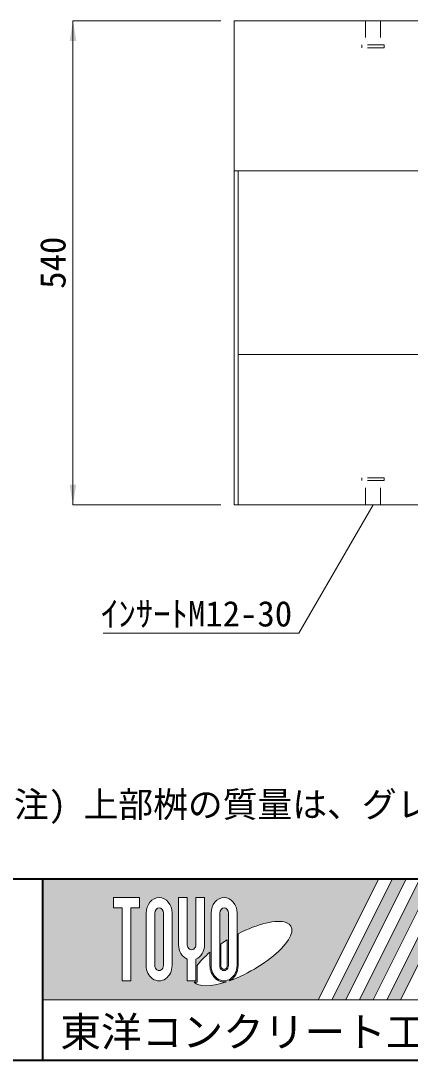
# Model space of a CAD drawing. Units: millimetres at full size; details may follow other scales. Extents: x 50430 to 101606, y 69050 to 91573.
# Drawn here: x 68406 to 68841, y 71433 to 72593 of the extents above; entities that cross this region are included whole.
import ezdxf
from ezdxf.enums import TextEntityAlignment as Align

# ---------------------------------------------------------------- set-up
doc = ezdxf.new("R2010")
doc.units = ezdxf.units.MM
doc.header["$LTSCALE"] = 50
doc.linetypes.add('USER1', pattern=[0.675, 0.375, -0.3])
for name, color, linetype, lineweight in [('インサート', 3, 'USER1', 9), ('図枠', 7, 'Continuous', 5), ('寸法線', 7, 'Continuous', 13), ('本体', 2, 'Continuous', 9), ('枠', 7, 'Continuous', 5), ('補助線', 8, 'Continuous', 9)]:
    doc.layers.add(name, color=color, linetype=linetype, lineweight=lineweight)
doc.styles.add('ＭＳ ゴシック', font='')
doc.styles.get('ＭＳ ゴシック').set_extended_font_data('MS Gothic')

# ---------------------------------------------------------------- blocks, each defined once
blk = doc.blocks.new('filled_arrow')
at = {"color": 0, "linetype": 'Continuous', "lineweight": -2}
blk.add_solid([(7.5, 1.25), (0, 0), (7.5, -1.25)], dxfattribs=at)

msp = doc.modelspace()

# ---------------------------------------------------------------- hatches: boundary and pattern name
at = {"layer": '図枠'}
h = msp.add_hatch(color=256, dxfattribs=at)
h.paths.add_polyline_path([(68431.22, 71635.14), (68431.22, 71500.14), (68738.55, 71500.14), (68806.05, 71635.14)])
edge = h.paths.add_edge_path(flags=16)
edge.add_ellipse((68653.59, 71551.55), major_axis=(54.55, 30.53), ratio=0.3471473, start_angle=-144.31122, end_angle=72.1899, ccw=False)
edge.add_ellipse((68633.39, 71538.36), major_axis=(0, 18.56), ratio=0.8463542, start_angle=-160.70346, end_angle=-90)
edge.add_line((68649.11, 71538.36), (68649.11, 71573.75))
edge = h.paths.add_edge_path(flags=16)
edge.add_ellipse((68633.39, 71596.91), major_axis=(0, 17.13), ratio=0.8463542, start_angle=-90, end_angle=90, ccw=False)
edge.add_line((68647.9, 71596.91), (68647.9, 71538.36))
edge.add_ellipse((68633.39, 71538.36), major_axis=(0, 17.13), ratio=0.8463542, start_angle=90, end_angle=-90, ccw=False)
edge.add_line((68618.89, 71538.36), (68618.89, 71596.91))
edge = h.paths.add_edge_path(flags=16)
edge.add_line((68638.23, 71596.91), (68638.23, 71538.36))
edge.add_ellipse((68633.39, 71538.36), major_axis=(0, 5.71), ratio=0.8463542, start_angle=90, end_angle=-90, ccw=False)
edge.add_line((68628.56, 71538.36), (68628.56, 71596.91))
edge.add_ellipse((68633.39, 71596.91), major_axis=(0, 5.71), ratio=0.8463542, start_angle=-90, end_angle=90, ccw=False)
edge = h.paths.add_edge_path(flags=16)
edge.add_line((68637.02, 71566.98), (68637.02, 71538.36))
edge.add_ellipse((68633.39, 71538.36), major_axis=(0, 4.28), ratio=0.8463541, start_angle=90, end_angle=-90, ccw=False)
edge.add_line((68629.77, 71538.36), (68629.77, 71562.3))
edge.add_ellipse((68653.59, 71551.55), major_axis=(54.55, 30.53), ratio=0.3471473, start_angle=107.79174, end_angle=126.47132, ccw=False)
edge = h.paths.add_edge_path(flags=16)
edge.add_ellipse((68597.14, 71561.57), major_axis=(0, 17.13), ratio=0.8463542, start_angle=-163.34117, end_angle=-90, ccw=False)
edge.add_line((68601.97, 71545.41), (68601.97, 71521.23))
edge.add_line((68601.97, 71521.23), (68592.31, 71521.23))
edge.add_line((68592.31, 71521.23), (68592.31, 71545.41))
edge.add_ellipse((68597.14, 71561.57), major_axis=(0, 17.13), ratio=0.8463542, start_angle=90, end_angle=163.34117, ccw=False)
edge.add_line((68582.64, 71561.57), (68582.64, 71614.04))
edge.add_line((68582.64, 71614.04), (68592.31, 71614.04))
edge.add_line((68592.31, 71614.04), (68592.31, 71561.57))
edge.add_ellipse((68597.14, 71561.57), major_axis=(0, 5.71), ratio=0.8463542, start_angle=90, end_angle=-90)
edge.add_line((68601.97, 71561.57), (68601.97, 71614.04))
edge.add_line((68601.97, 71614.04), (68611.64, 71614.04))
edge.add_line((68611.64, 71614.04), (68611.64, 71561.57))
edge = h.paths.add_edge_path(flags=16)
edge.add_line((68617.68, 71553.14), (68617.68, 71538.36))
edge.add_ellipse((68633.39, 71538.36), major_axis=(0, 18.56), ratio=0.8463542, start_angle=90, end_angle=-171.54427)
edge.add_ellipse((68653.59, 71551.55), major_axis=(54.55, 30.53), ratio=0.3471473, start_angle=-178.64954, end_angle=-148.29244, ccw=False)
edge.add_line((68599.89, 71519.8), (68603.18, 71519.8))
edge.add_line((68603.18, 71519.8), (68603.18, 71537.9))
edge.add_ellipse((68653.59, 71551.55), major_axis=(54.55, 30.53), ratio=0.3471473, start_angle=148.21912, end_angle=165.90812, ccw=False)
edge = h.paths.add_edge_path(flags=16)
edge.add_ellipse((68560.88, 71596.91), major_axis=(0, 17.13), ratio=0.8463542, start_angle=-90, end_angle=90, ccw=False)
edge.add_line((68575.39, 71596.91), (68575.39, 71538.36))
edge.add_ellipse((68560.88, 71538.36), major_axis=(0, 17.13), ratio=0.8463542, start_angle=90, end_angle=-90, ccw=False)
edge.add_line((68546.38, 71538.36), (68546.38, 71596.91))
edge = h.paths.add_edge_path(flags=16)
edge.add_line((68565.72, 71596.91), (68565.72, 71538.36))
edge.add_ellipse((68560.88, 71538.36), major_axis=(0, 5.71), ratio=0.8463542, start_angle=90, end_angle=-90, ccw=False)
edge.add_line((68556.05, 71538.36), (68556.05, 71596.91))
edge.add_ellipse((68560.88, 71596.91), major_axis=(0, 5.71), ratio=0.8463542, start_angle=-90, end_angle=90, ccw=False)
h.paths.add_polyline_path([(68539.13, 71614.04), (68539.13, 71602.62), (68529.46, 71602.62), (68529.46, 71521.23), (68519.8, 71521.23), (68519.8, 71602.62), (68510.13, 71602.62), (68510.13, 71614.04)], flags=16)
for points in [[(68753.87, 71500.14), (68769.18, 71500.14), (68836.68, 71635.14), (68821.37, 71635.14)], [(68867.31, 71635.14), (68851.99, 71635.14), (68784.49, 71500.14), (68799.81, 71500.14)], [(68897.94, 71635.14), (68882.62, 71635.14), (68815.12, 71500.14), (68830.44, 71500.14)]]:
    msp.add_hatch(color=256, dxfattribs=at).paths.add_polyline_path(points)

# ---------------------------------------------------------------- linework, layer by layer
at = {"layer": 'インサート'}
for p, q in [((68791.21, 72592.61), (68791.21, 72565.61)), ((68808.22, 72592.61), (68808.22, 72565.61)), ((68812.21, 72565.61), (68787.22, 72565.61)), ((68787.22, 72565.61), (68787.22, 72562.61)), ((68812.21, 72562.61), (68787.22, 72562.61)), ((68812.21, 72565.61), (68812.21, 72562.61)), ((68812.21, 72082.61), (68787.22, 72082.61)), ((68787.22, 72079.6), (68787.22, 72082.61)), ((68812.21, 72079.6), (68812.21, 72082.61)), ((68812.21, 72079.6), (68787.22, 72079.6)), ((68791.21, 72052.61), (68791.21, 72079.6)), ((68808.22, 72052.61), (68808.22, 72079.6))]:
    msp.add_line(p, q, dxfattribs=at)
at = {"layer": '図枠', "lineweight": 40}
for p, q in [((67043.72, 71635.14), (71198.72, 71635.14)), ((68431.22, 71432.64), (68431.22, 71635.14)), ((67043.72, 71432.64), (71198.72, 71432.64))]:
    msp.add_line(p, q, dxfattribs=at)
at = {"layer": '図枠'}
for p, q in [((68431.22, 71635.14), (68806.05, 71635.14)), ((68806.05, 71635.14), (68738.55, 71500.14)), ((68821.37, 71635.14), (68753.87, 71500.14)), ((68836.68, 71635.14), (68769.18, 71500.14)), ((68851.99, 71635.14), (68784.49, 71500.14)), ((68867.31, 71635.14), (68799.81, 71500.14)), ((68882.62, 71635.14), (68815.12, 71500.14)), ((68821.37, 71635.14), (68836.68, 71635.14)), ((68897.94, 71635.14), (68830.44, 71500.14)), ((68510.13, 71614.04), (68510.13, 71602.62)), ((68510.13, 71614.04), (68539.13, 71614.04)), ((68539.13, 71614.04), (68539.13, 71602.62)), ((68582.64, 71614.04), (68592.31, 71614.04)), ((68582.64, 71561.57), (68582.64, 71614.04)), ((68592.31, 71614.04), (68592.31, 71561.57)), ((68601.97, 71614.04), (68611.64, 71614.04)), ((68601.97, 71561.57), (68601.97, 71614.04)), ((68611.64, 71614.04), (68611.64, 71561.57)), ((68519.8, 71602.62), (68510.13, 71602.62)), ((68519.8, 71602.62), (68519.8, 71521.23)), ((68529.46, 71602.62), (68529.46, 71521.23)), ((68539.13, 71602.62), (68529.46, 71602.62)), ((68546.38, 71596.91), (68546.38, 71538.36)), ((68556.05, 71538.36), (68556.05, 71596.91)), ((68565.72, 71596.91), (68565.72, 71538.36)), ((68575.39, 71538.36), (68575.39, 71596.91)), ((68618.89, 71596.91), (68618.89, 71538.36)), ((68628.56, 71538.36), (68628.56, 71596.91)), ((68638.23, 71596.91), (68638.23, 71538.36)), ((68647.9, 71538.36), (68647.9, 71596.91)), ((68649.11, 71538.36), (68649.11, 71573.75)), ((68629.77, 71538.36), (68629.77, 71562.3)), ((68637.02, 71566.98), (68637.02, 71538.36)), ((68617.68, 71553.14), (68617.68, 71538.36)), ((68592.31, 71545.41), (68592.31, 71521.23)), ((68601.97, 71545.41), (68601.97, 71521.23)), ((68603.18, 71537.9), (68603.18, 71519.8)), ((68529.46, 71521.23), (68519.8, 71521.23)), ((68601.97, 71521.23), (68592.31, 71521.23)), ((68599.89, 71519.8), (68603.18, 71519.8)), ((68431.22, 71500.14), (68738.55, 71500.14)), ((68753.87, 71500.14), (68769.18, 71500.14)), ((68784.49, 71500.14), (68799.81, 71500.14)), ((68815.12, 71500.14), (68830.44, 71500.14))]:
    msp.add_line(p, q, dxfattribs=at)
for centre, major_axis, ratio, start_param, end_param in [((68560.88, 71596.91), (0, 17.13), 0.846354, 4.712389, 7.8539816), ((68633.39, 71596.91), (0, 17.13), 0.846354, 4.712389, 7.8539816), ((68560.88, 71596.91), (0, 5.71), 0.846354, 4.712389, 7.8539816), ((68633.39, 71596.91), (0, 5.71), 0.846354, 4.712389, 7.8539816), ((68653.59, 71551.55), (54.55, 30.53), 0.347147, 4.2621853, 7.7429163), ((68597.14, 71561.57), (0, 17.13), 0.846354, 1.5707963, 2.8017557), ((68597.14, 71561.57), (0, 5.71), 0.846354, 1.5707963, 4.712389), ((68597.14, 71561.57), (0, 17.13), 0.846354, 3.4814296, 4.712389), ((68653.59, 71551.55), (54.55, 30.53), 0.347147, 1.6817405, 1.8219833), ((68653.59, 71551.55), (54.55, 30.53), 0.347147, 2.0815197, 2.5155126), ((68560.88, 71538.36), (0, 17.13), 0.846354, 1.5707963, 4.712389), ((68560.88, 71538.36), (0, 5.71), 0.846354, 1.5707963, 4.712389), ((68633.39, 71538.36), (0, 18.56), 0.846354, 1.5707963, 3.3154679), ((68633.39, 71538.36), (0, 17.13), 0.846354, 1.5707963, 4.712389), ((68633.39, 71538.36), (0, 5.71), 0.846354, 1.5707963, 4.712389), ((68633.39, 71538.36), (0, 4.28), 0.846354, 1.5707963, 4.712389), ((68633.39, 71538.36), (0, 18.56), 0.846354, 3.5338438, 4.712389), ((68653.59, 71551.55), (54.55, 30.53), 0.347147, 3.2093975, 4.2004451)]:
    msp.add_ellipse(centre, major_axis=major_axis, ratio=ratio, start_param=start_param, end_param=end_param, dxfattribs=at)
at = {"layer": '寸法線', "lineweight": 9}
for p, q in [((68464.71, 72592.61), (68464.71, 72052.61)), ((68629.71, 72592.61), (68464.71, 72592.61)), ((68629.71, 72052.61), (68464.71, 72052.61))]:
    msp.add_line(p, q, dxfattribs=at)
msp.add_lwpolyline([(68799.71, 72052.61), (68716.89, 71909.14), (68498.47, 71909.14)], dxfattribs=at)
at = {"layer": '本体', "lineweight": 20}
for p, q in [((68644.71, 72052.61), (68644.71, 72592.61)), ((69642.72, 72592.61), (68644.71, 72592.61)), ((68644.71, 72052.61), (69642.72, 72052.61))]:
    msp.add_line(p, q, dxfattribs=at)
at = {"layer": '本体'}
for p, q in [((69642.72, 72425.11), (68644.71, 72425.11)), ((69638.22, 72220.11), (68649.21, 72220.11))]:
    msp.add_line(p, q, dxfattribs=at)
at = {"layer": '本体', "color": 4, "lineweight": 5}
msp.add_line((68649.21, 72052.61), (68649.21, 72425.11), dxfattribs=at)
at = {"layer": '補助線', "lineweight": 13}
msp.add_line((68431.22, 71500.14), (69106.22, 71500.14), dxfattribs=at)

# ---------------------------------------------------------------- block references
at = {"layer": '寸法線', "lineweight": 9}
for p, xscale, yscale, rotation in [((68464.71, 72592.61), 3, 3, 270), ((68464.71, 72052.61), 3, 3, 90), ((68799.71, 72052.61), 0.2, 0.2, 240)]:
    msp.add_blockref('filled_arrow', p, dxfattribs=dict(at, xscale=xscale, yscale=yscale, rotation=rotation))

# ---------------------------------------------------------------- texts
at = {"layer": '図枠', "style": 'ＭＳ ゴシック'}
msp.add_text('東洋コンクリート工業株式会社', height=33.32, dxfattribs=at).set_placement((68768.72, 71464.28), align=Align.MIDDLE_CENTER)
at = {"layer": '寸法線', "style": 'ＭＳ ゴシック'}
msp.add_text('540', height=28.48, rotation=90, dxfattribs=at).set_placement((68442.21, 72322.61), align=Align.MIDDLE_CENTER)
msp.add_text('ｲﾝｻｰﾄM12-30', height=28.48, dxfattribs=at).set_placement((68709.39, 71945.14), align=Align.TOP_RIGHT)
at = {"layer": '枠', "style": 'ＭＳ ゴシック'}
msp.add_text('(注) 上部桝の質量は、グレーチング及び受け枠を含んだ質量です。', height=28.48, dxfattribs=at).set_placement((68379.48, 71695.32), align=Align.BOTTOM_LEFT)

doc.saveas('drawing.dxf')
